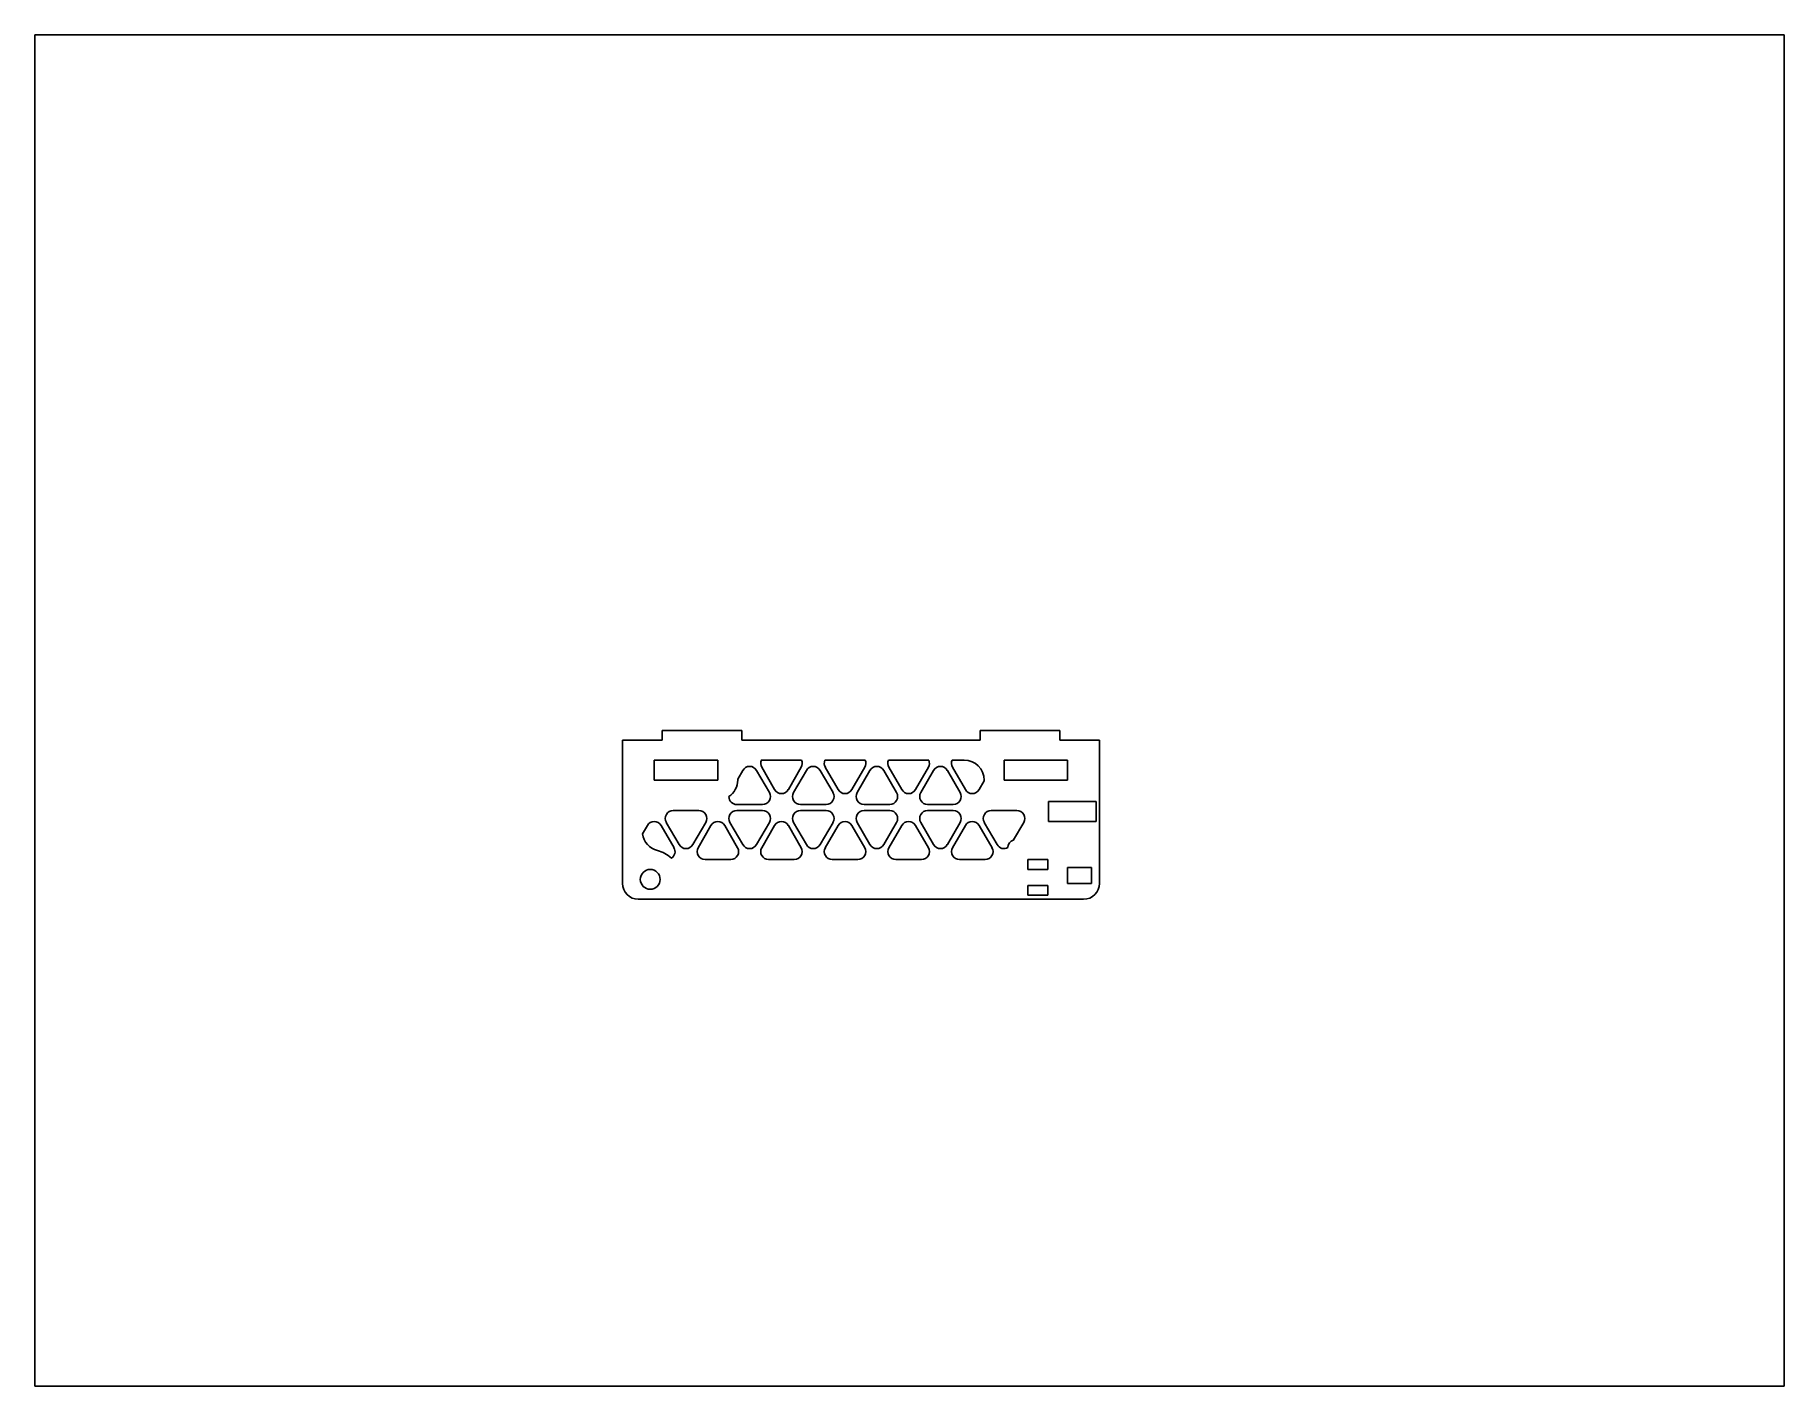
# Model space of a CAD drawing. Header units: inches. Extents: x 0 to 22, y 0 to 17.
import ezdxf

# ---------------------------------------------------------------- set-up
doc = ezdxf.new("R2010")
doc.units = ezdxf.units.IN
doc.header["$LTSCALE"] = 1.21
doc.header["$MEASUREMENT"] = 0
doc.layers.get('0').update_dxf_attribs({"linetype": 'CONTINUOUS'})
doc.layers.add('02___PRT_ALL_AXES', color=7, linetype='CONTINUOUS')

msp = doc.modelspace()

# ---------------------------------------------------------------- linework, layer by layer
at = {"color": 7, "linetype": 'CONTINUOUS'}
for p, q in [((0, 0), (0, 17)), ((0, 17), (22, 17)), ((22, 0), (22, 17)), ((7.889, 8.25), (7.889, 8.125)), ((8.889, 8.25), (7.889, 8.25)), ((8.889, 8.125), (8.889, 8.25)), ((12.889, 8.25), (11.889, 8.25)), ((11.889, 8.25), (11.889, 8.125)), ((12.889, 8.125), (12.889, 8.25)), ((7.389, 8.125), (7.389, 6.325)), ((7.889, 8.125), (7.389, 8.125)), ((11.889, 8.125), (8.889, 8.125)), ((13.389, 8.125), (12.889, 8.125)), ((13.389, 6.325), (13.389, 8.125)), ((7.789, 7.625), (7.789, 7.875)), ((7.789, 7.875), (8.589, 7.875)), ((8.589, 7.875), (8.589, 7.625)), ((8.84, 7.638), (8.903, 7.747)), ((9.076, 7.747), (9.238, 7.467)), ((9.643, 7.875), (9.136, 7.875)), ((9.303, 7.504), (9.141, 7.785)), ((9.638, 7.785), (9.476, 7.504)), ((9.541, 7.467), (9.703, 7.747)), ((9.876, 7.747), (10.038, 7.467)), ((10.443, 7.875), (9.936, 7.875)), ((10.103, 7.504), (9.941, 7.785)), ((10.438, 7.785), (10.276, 7.504)), ((10.341, 7.467), (10.503, 7.747)), ((10.676, 7.747), (10.838, 7.467)), ((11.243, 7.875), (10.736, 7.875)), ((10.903, 7.504), (10.741, 7.785)), ((11.238, 7.785), (11.076, 7.504)), ((11.141, 7.467), (11.303, 7.747)), ((11.476, 7.747), (11.638, 7.467)), ((11.689, 7.875), (11.536, 7.875)), ((11.703, 7.504), (11.541, 7.785)), ((12.189, 7.875), (12.989, 7.875)), ((12.189, 7.625), (12.189, 7.875)), ((12.989, 7.875), (12.989, 7.625)), ((8.589, 7.625), (7.789, 7.625)), ((11.94, 7.615), (11.876, 7.504)), ((12.989, 7.625), (12.189, 7.625)), ((9.151, 7.317), (8.828, 7.317)), ((9.951, 7.317), (9.628, 7.317)), ((10.751, 7.317), (10.428, 7.317)), ((11.551, 7.317), (11.228, 7.317)), ((12.749, 7.353), (13.349, 7.353)), ((12.749, 7.103), (12.749, 7.353)), ((13.349, 7.353), (13.349, 7.103)), ((7.642, 6.948), (7.703, 7.054)), ((7.876, 7.054), (8.038, 6.774)), ((8.103, 6.812), (7.941, 7.092)), ((8.028, 7.242), (8.351, 7.242)), ((8.438, 7.092), (8.276, 6.812)), ((8.341, 6.774), (8.503, 7.054)), ((8.676, 7.054), (8.838, 6.774)), ((8.903, 6.812), (8.741, 7.092)), ((8.828, 7.242), (9.151, 7.242)), ((9.238, 7.092), (9.076, 6.812)), ((9.141, 6.774), (9.303, 7.054)), ((9.476, 7.054), (9.638, 6.774)), ((9.703, 6.812), (9.541, 7.092)), ((9.628, 7.242), (9.951, 7.242)), ((10.038, 7.092), (9.876, 6.812)), ((9.941, 6.774), (10.103, 7.054)), ((10.276, 7.054), (10.438, 6.774)), ((10.503, 6.812), (10.341, 7.092)), ((10.428, 7.242), (10.751, 7.242)), ((10.838, 7.092), (10.676, 6.812)), ((10.741, 6.774), (10.903, 7.054)), ((11.076, 7.054), (11.238, 6.774)), ((11.303, 6.812), (11.141, 7.092)), ((11.228, 7.242), (11.551, 7.242)), ((11.638, 7.092), (11.476, 6.812)), ((11.541, 6.774), (11.703, 7.054)), ((11.876, 7.054), (12.038, 6.774)), ((12.103, 6.812), (11.941, 7.092)), ((12.028, 7.242), (12.351, 7.242)), ((12.438, 7.092), (12.31, 6.871)), ((13.349, 7.103), (12.749, 7.103)), ((8.751, 6.624), (8.428, 6.624)), ((9.551, 6.624), (9.228, 6.624)), ((10.351, 6.624), (10.028, 6.624)), ((11.151, 6.624), (10.828, 6.624)), ((11.951, 6.624), (11.628, 6.624)), ((7.589, 6.125), (13.189, 6.125)), ((0, 0), (22, 0))]:
    msp.add_line(p, q, dxfattribs=at)
for centre, radius, start, end in [((8.989, 7.697), 0.1, 30, 150), ((9.228, 7.835), 0.1, 156.4349, 210), ((9.551, 7.835), 0.1, 330, 23.5651), ((9.789, 7.697), 0.1, 30, 150), ((10.028, 7.835), 0.1, 156.4349, 210), ((10.351, 7.835), 0.1, 330, 23.5651), ((10.589, 7.697), 0.1, 30, 150), ((10.828, 7.835), 0.1, 156.4349, 210), ((11.151, 7.835), 0.1, 330, 23.5651), ((11.389, 7.697), 0.1, 30, 150), ((11.628, 7.835), 0.1, 156.4349, 210), ((11.689, 7.625), 0.25, 0, 90), ((8.589, 7.625), 0.25, 303.5479, 360), ((9.089, 7.625), 0.25, 176.9437, 180), ((9.389, 7.554), 0.1, 210, 330), ((10.189, 7.554), 0.1, 210, 330), ((10.989, 7.554), 0.1, 210, 330), ((11.789, 7.554), 0.1, 210, 330), ((12.189, 7.625), 0.25, 180, 182.3236), ((8.828, 7.417), 0.1, 180.3189, 270), ((9.151, 7.417), 0.1, 270, 30), ((9.628, 7.417), 0.1, 150, 270), ((9.951, 7.417), 0.1, 270, 30), ((10.428, 7.417), 0.1, 150, 270), ((10.751, 7.417), 0.1, 270, 30), ((11.228, 7.417), 0.1, 150, 270), ((11.551, 7.417), 0.1, 270, 30), ((7.789, 7.004), 0.1, 30, 150), ((8.028, 7.142), 0.1, 90, 210), ((8.351, 7.142), 0.1, 330, 90), ((8.589, 7.004), 0.1, 30, 150), ((8.828, 7.142), 0.1, 90, 210), ((9.151, 7.142), 0.1, 330, 90), ((9.389, 7.004), 0.1, 30, 150), ((9.628, 7.142), 0.1, 90, 210), ((9.951, 7.142), 0.1, 330, 90), ((10.189, 7.004), 0.1, 30, 150), ((10.428, 7.142), 0.1, 90, 210), ((10.751, 7.142), 0.1, 330, 90), ((10.989, 7.004), 0.1, 30, 150), ((11.228, 7.142), 0.1, 90, 210), ((11.551, 7.142), 0.1, 330, 90), ((11.789, 7.004), 0.1, 30, 150), ((12.028, 7.142), 0.1, 90, 210), ((12.351, 7.142), 0.1, 330, 90), ((7.889, 6.981), 0.25, 187.5948, 256.1135), ((12.338, 6.775), 0.1, 106.0234, 180.3765), ((7.739, 6.375), 0.375, 44.9494, 76.1135), ((7.951, 6.724), 0.1, 302.382, 30), ((8.189, 6.862), 0.1, 210, 330), ((8.428, 6.724), 0.1, 150, 270), ((8.751, 6.724), 0.1, 270, 30), ((8.989, 6.862), 0.1, 210, 330), ((9.228, 6.724), 0.1, 150, 270), ((9.551, 6.724), 0.1, 270, 30), ((9.789, 6.862), 0.1, 210, 330), ((10.028, 6.724), 0.1, 150, 270), ((10.351, 6.724), 0.1, 270, 30), ((10.589, 6.862), 0.1, 210, 330), ((10.828, 6.724), 0.1, 150, 270), ((11.151, 6.724), 0.1, 270, 30), ((11.389, 6.862), 0.1, 210, 330), ((11.628, 6.724), 0.1, 150, 270), ((11.951, 6.724), 0.1, 270, 30), ((12.189, 6.862), 0.1, 210, 298.8979), ((7.589, 6.325), 0.2, 180, 270), ((13.189, 6.325), 0.2, 270, 360)]:
    msp.add_arc(centre, radius, start, end, dxfattribs=at)
at = {"layer": '02___PRT_ALL_AXES', "color": 7, "linetype": 'CONTINUOUS'}
for p, q in [((12.739, 6.625), (12.488, 6.625)), ((12.488, 6.625), (12.488, 6.5)), ((12.739, 6.5), (12.739, 6.625)), ((12.488, 6.5), (12.739, 6.5)), ((13.289, 6.525), (12.989, 6.525)), ((12.989, 6.525), (12.989, 6.325)), ((13.289, 6.325), (13.289, 6.525)), ((12.739, 6.3), (12.489, 6.3)), ((12.489, 6.3), (12.489, 6.175)), ((12.489, 6.175), (12.739, 6.175)), ((12.739, 6.175), (12.739, 6.3)), ((12.989, 6.325), (13.289, 6.325))]:
    msp.add_line(p, q, dxfattribs=at)
msp.add_circle((7.739, 6.375), 0.125, dxfattribs=at)

doc.saveas('drawing.dxf')
